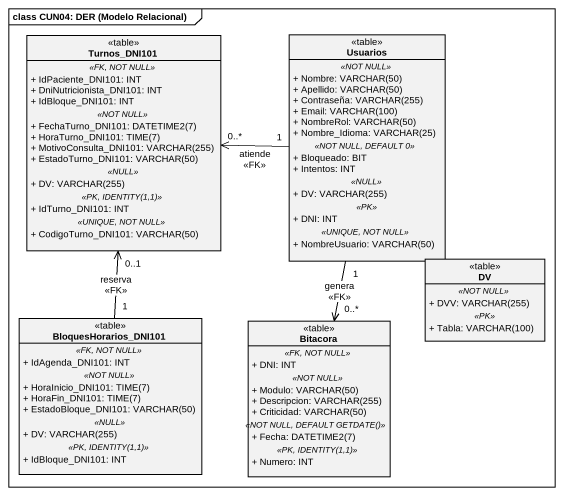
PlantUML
@startuml
mainframe class CUN04: DER (Modelo Relacional)
hide circle
hide empty members
skinparam classAttributeIconSize 0
class Turnos_DNI101 <<table>> {
  .. <<FK, NOT NULL>> ..
  + IdPaciente_DNI101: INT
  + DniNutricionista_DNI101: INT
  + IdBloque_DNI101: INT
  .. <<NOT NULL>> ..
  {field} + FechaTurno_DNI101: DATETIME2(7)
  {field} + HoraTurno_DNI101: TIME(7)
  {field} + MotivoConsulta_DNI101: VARCHAR(255)
  {field} + EstadoTurno_DNI101: VARCHAR(50)
  .. <<NULL>> ..
  {field} + DV: VARCHAR(255)
  .. <<PK, IDENTITY(1,1)>> ..
  + IdTurno_DNI101: INT
  .. <<UNIQUE, NOT NULL>> ..
  {field} + CodigoTurno_DNI101: VARCHAR(50)
}
class Usuarios <<table>> {
  .. <<NOT NULL>> ..
  {field} + Nombre: VARCHAR(50)
  {field} + Apellido: VARCHAR(50)
  {field} + Contraseña: VARCHAR(255)
  {field} + Email: VARCHAR(100)
  {field} + NombreRol: VARCHAR(50)
  {field} + Nombre_Idioma: VARCHAR(25)
  .. <<NOT NULL, DEFAULT 0>> ..
  + Bloqueado: BIT
  + Intentos: INT
  .. <<NULL>> ..
  {field} + DV: VARCHAR(255)
  .. <<PK>> ..
  + DNI: INT
  .. <<UNIQUE, NOT NULL>> ..
  {field} + NombreUsuario: VARCHAR(50)
}
class DV <<table>> {
  .. <<NOT NULL>> ..
  {field} + DVV: VARCHAR(255)
  .. <<PK>> ..
  {field} + Tabla: VARCHAR(100)
}
class BloquesHorarios_DNI101 <<table>> {
  .. <<FK, NOT NULL>> ..
  + IdAgenda_DNI101: INT
  .. <<NOT NULL>> ..
  {field} + HoraInicio_DNI101: TIME(7)
  {field} + HoraFin_DNI101: TIME(7)
  {field} + EstadoBloque_DNI101: VARCHAR(50)
  .. <<NULL>> ..
  {field} + DV: VARCHAR(255)
  .. <<PK, IDENTITY(1,1)>> ..
  + IdBloque_DNI101: INT
}
class Bitacora <<table>> {
  .. <<FK, NOT NULL>> ..
  + DNI: INT
  .. <<NOT NULL>> ..
  {field} + Modulo: VARCHAR(50)
  {field} + Descripcion: VARCHAR(255)
  {field} + Criticidad: VARCHAR(50)
  .. <<NOT NULL, DEFAULT GETDATE()>> ..
  {field} + Fecha: DATETIME2(7)
  .. <<PK, IDENTITY(1,1)>> ..
  + Numero: INT
}
Usuarios "1" -left-> "0..*" Turnos_DNI101 : atiende\n<<FK>>
Usuarios "1" --> "0..*" Bitacora : genera\n<<FK>>
BloquesHorarios_DNI101 "1" -up-> "0..1" Turnos_DNI101 : reserva\n<<FK>>
@enduml
